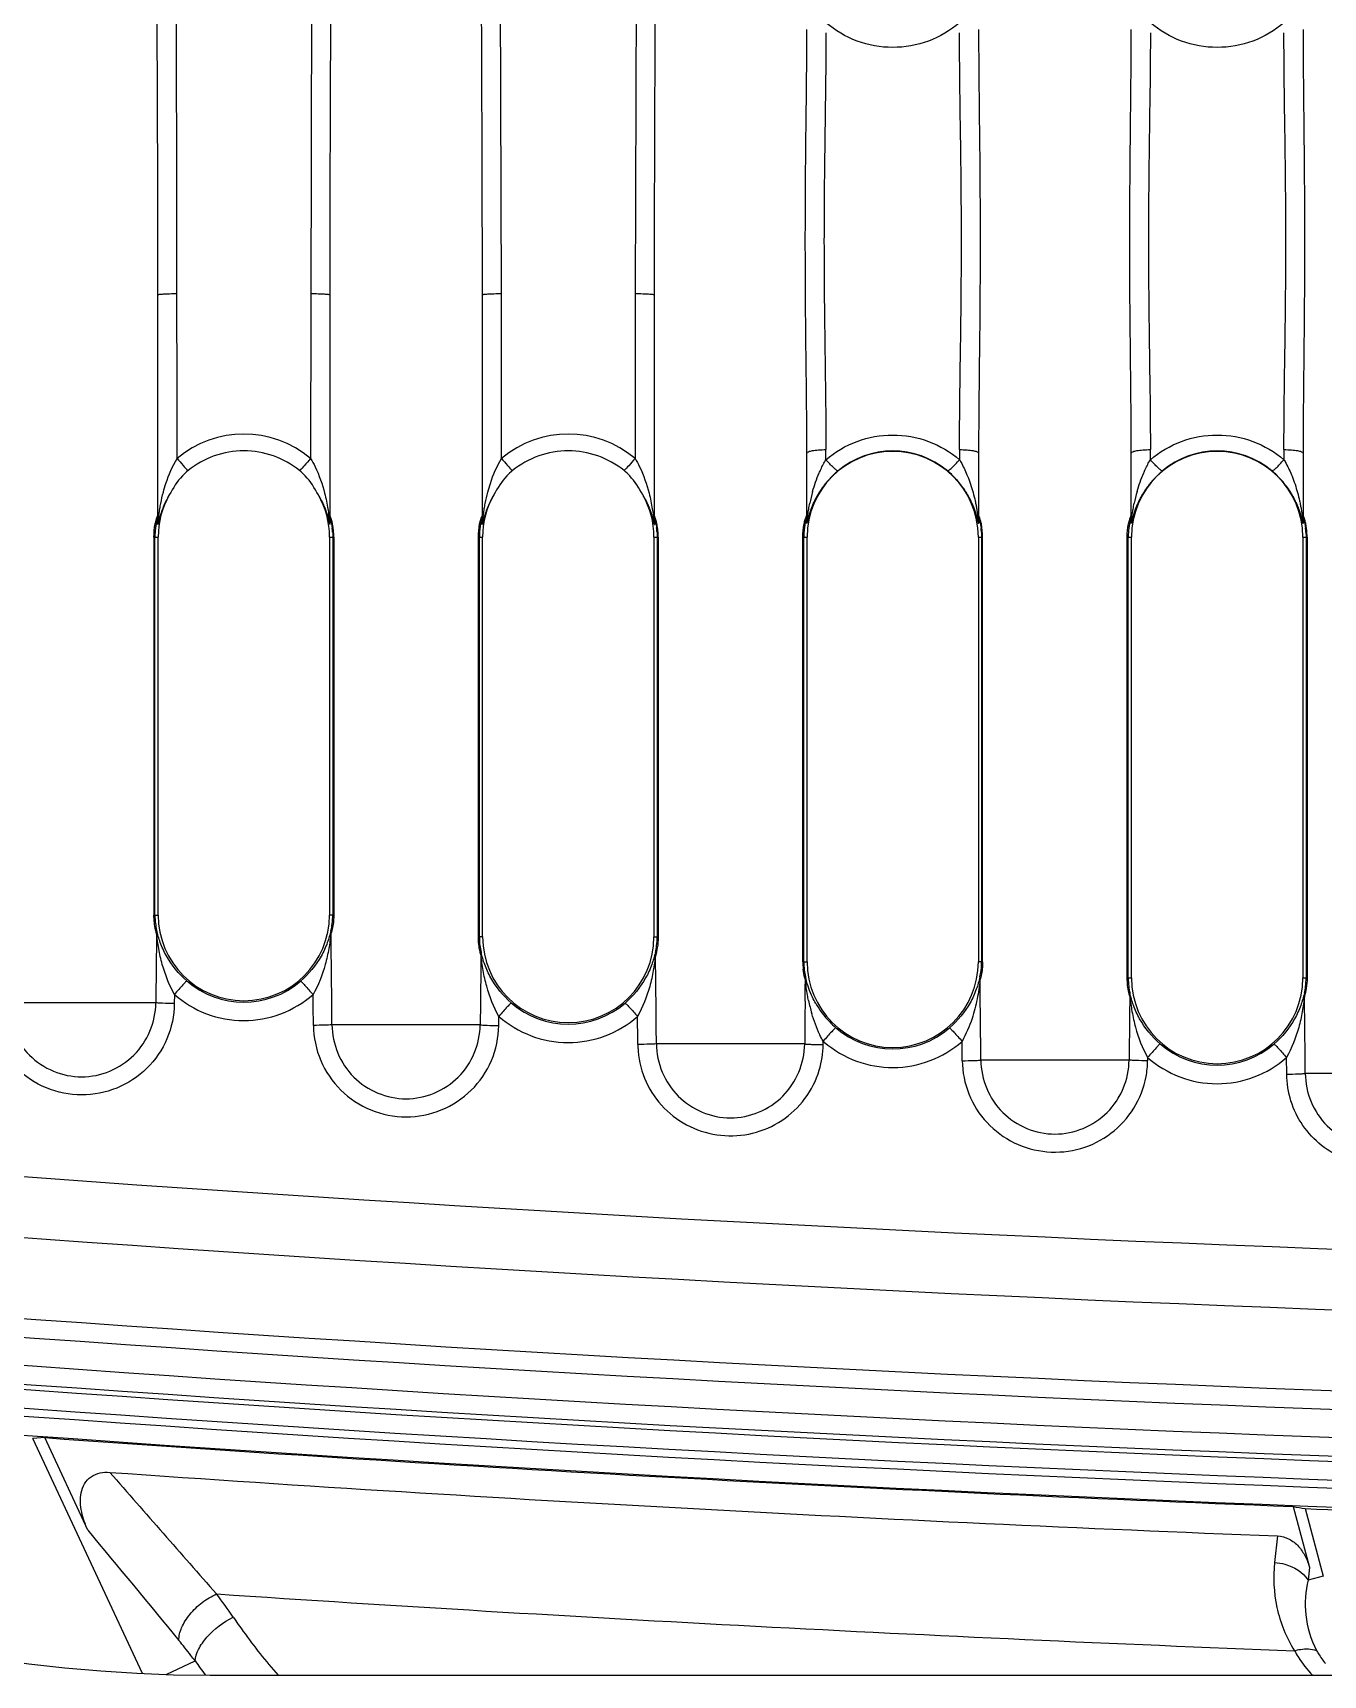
# Model space of a CAD drawing. Header units: millimetres. Extents: x 309 to 11345, y -1340 to 1318.
# Drawn here: x 10626.1 to 10694.1, y -662 to -575.5 of the extents above; entities that cross this region are included whole.
import ezdxf

# ---------------------------------------------------------------- set-up
doc = ezdxf.new("R2010")
doc.units = ezdxf.units.MM
doc.header["$LTSCALE"] = 16.335
doc.linetypes.add('HIDDEN', pattern=[0.2, 0.1, -0.1])
doc.layers.get('0').update_dxf_attribs({"linetype": 'CONTINUOUS'})
doc.layers.add('DEFAULT_2', color=8, linetype='HIDDEN')

msp = doc.modelspace()

# ---------------------------------------------------------------- linework, layer by layer
at = {"color": 7, "linetype": 'Continuous'}
for p, q in [((10633.716, -597.9), (10633.655, -558.304)), ((10640.816, -558.304), (10640.755, -597.9)), ((10650.81, -589.216), (10650.73, -568.623)), ((10657.928, -568.624), (10657.848, -589.216)), ((10632.711, -601.225), (10632.711, -589.281)), ((10641.76, -589.281), (10641.76, -601.225)), ((10649.804, -601.225), (10649.804, -589.281)), ((10650.81, -597.9), (10650.81, -589.216)), ((10657.848, -589.216), (10657.848, -597.9)), ((10658.854, -589.281), (10658.854, -601.225)), ((10666.898, -601.165), (10666.898, -597.615)), ((10667.903, -597.966), (10667.903, -597.436)), ((10674.942, -597.436), (10674.942, -597.966)), ((10675.947, -597.615), (10675.947, -601.165)), ((10683.991, -601.165), (10683.991, -597.615)), ((10684.997, -597.966), (10684.997, -597.436)), ((10692.035, -597.436), (10692.035, -597.966)), ((10693.041, -597.615), (10693.041, -601.165)), ((10632.498, -602.043), (10632.498, -621.952)), ((10632.498, -602.043), (10632.722, -602.043)), ((10632.55, -621.952), (10632.55, -602.043)), ((10632.722, -621.952), (10632.722, -602.043)), ((10641.749, -602.043), (10641.749, -621.952)), ((10641.749, -602.043), (10641.973, -602.043)), ((10641.921, -602.043), (10641.921, -621.952)), ((10641.973, -602.043), (10641.973, -621.952)), ((10649.591, -623.109), (10649.591, -602.043)), ((10649.591, -602.043), (10649.815, -602.043)), ((10649.643, -623.109), (10649.643, -602.043)), ((10649.815, -623.109), (10649.815, -602.043)), ((10658.842, -602.043), (10658.842, -623.109)), ((10658.842, -602.043), (10659.066, -602.043)), ((10659.014, -602.043), (10659.014, -623.109)), ((10659.066, -602.043), (10659.066, -623.109)), ((10666.685, -624.416), (10666.685, -602.043)), ((10666.685, -602.043), (10666.909, -602.043)), ((10666.737, -624.416), (10666.737, -602.043)), ((10666.909, -624.416), (10666.909, -602.043)), ((10675.936, -602.043), (10675.936, -624.416)), ((10675.936, -602.043), (10676.16, -602.043)), ((10676.108, -602.043), (10676.108, -624.416)), ((10676.16, -624.416), (10676.16, -602.043)), ((10683.778, -625.27), (10683.778, -602.043)), ((10683.778, -602.043), (10684.002, -602.043)), ((10683.83, -625.27), (10683.83, -602.043)), ((10684.002, -625.27), (10684.002, -602.043)), ((10693.029, -602.043), (10693.029, -625.27)), ((10693.029, -602.043), (10693.253, -602.043)), ((10693.201, -602.043), (10693.201, -625.27)), ((10693.253, -602.043), (10693.253, -625.27)), ((10632.498, -621.952), (10632.722, -621.952)), ((10641.973, -621.952), (10641.749, -621.952)), ((10649.815, -623.109), (10649.591, -623.109)), ((10658.842, -623.109), (10659.066, -623.109)), ((10666.685, -624.416), (10666.909, -624.416)), ((10676.16, -624.416), (10675.936, -624.416)), ((10683.778, -625.27), (10684.002, -625.27)), ((10693.029, -625.27), (10693.253, -625.27)), ((10633.577, -626.134), (10633.572, -626.619)), ((10632.597, -626.578), (10624.785, -626.578)), ((10649.691, -627.734), (10641.878, -627.734)), ((10650.665, -627.775), (10650.67, -627.291)), ((10666.784, -628.739), (10658.971, -628.739)), ((10667.759, -628.78), (10667.76, -628.602)), ((10683.877, -629.594), (10676.065, -629.594)), ((10684.854, -629.457), (10684.852, -629.634)), ((10692.18, -630.333), (10692.171, -629.462)), ((10700.97, -630.298), (10693.158, -630.298)), ((10626.742, -649.484), (10626.118, -649.523)), ((10631.895, -661.911), (10626.118, -649.523)), ((10629.017, -654.362), (10626.742, -649.484)), ((10692.516, -653.112), (10693.376, -656.319)), ((10693.148, -653.22), (10694.1, -656.773)), ((10691.696, -654.665), (10691.542, -656.061)), ((10693.376, -656.319), (10693.302, -656.987)), ((10694.1, -656.773), (10693.302, -656.987)), ((10633.14, -661.96), (10634.667, -661.248)), ((10635.464, -661.996), (10905.464, -661.996))]:
    msp.add_line(p, q, dxfattribs=at)
for centre, radius, start, end in [((10635.464, -586.996), 75, 180, 270), ((10637.235, -602.093), 5.474, 49.98852, 130.00955), ((10654.329, -602.093), 5.474, 49.99201, 130.00965), ((10671.422, -602.043), 4.514, 0, 180), ((10671.422, -601.992), 4.486, 50.05765, 129.94131), ((10688.516, -602.043), 4.514, 0, 180), ((10688.516, -601.992), 4.486, 50.0582, 129.94194), ((10637.235, -602.043), 4.514, 150.52452, 180), ((10637.299, -602.206), 4.65, 149.16943, 154.20224), ((10637.071, -602.258), 4.763, 27.40747, 30.77484), ((10637.235, -602.043), 4.514, 0, 29.49636), ((10654.329, -602.043), 4.514, 150.52452, 180), ((10654.392, -602.206), 4.65, 149.16943, 154.20224), ((10654.165, -602.258), 4.763, 27.40747, 30.77484), ((10654.329, -602.043), 4.514, 0, 29.49636), ((10675.724, -602.039), 8.851, 164.33915, 168.42101), ((10692.818, -602.039), 8.851, 164.33915, 168.421), ((10631.768, -600.941), 0.942, 347.95465, 355.97334), ((10606.805, -602.205), 25.907, 2.19787, 2.36149), ((10608.926, -602.122), 23.784, 1.80586, 2.19329), ((10642.702, -600.941), 0.942, 184.03262, 192.04806), ((10665.711, -602.127), 23.951, 177.63078, 177.9937), ((10648.862, -600.941), 0.942, 347.95466, 355.97335), ((10623.898, -602.205), 25.907, 2.19787, 2.36149), ((10626.019, -602.122), 23.784, 1.80586, 2.19329), ((10659.796, -600.941), 0.942, 184.03262, 192.04806), ((10682.805, -602.127), 23.951, 177.63078, 177.9937), ((10665.956, -600.941), 0.942, 347.95537, 359.98382), ((10640.277, -602.223), 26.622, 1.93806, 2.33773), ((10665.994, -601.166), 0.904, 350.04469, 0.09044), ((10676.889, -600.941), 0.942, 180.0141, 192.04563), ((10676.857, -601.164), 0.91, 180.02515, 190.0006), ((10703.755, -602.264), 27.81, 177.92693, 178.06076), ((10701.309, -602.175), 25.363, 177.65496, 177.92774), ((10683.049, -600.941), 0.942, 347.95537, 359.98382), ((10657.371, -602.223), 26.622, 1.93806, 2.33773), ((10683.087, -601.166), 0.904, 350.04469, 0.09044), ((10693.982, -600.941), 0.942, 180.0141, 192.04563), ((10693.95, -601.164), 0.91, 180.02515, 190.0006), ((10720.849, -602.264), 27.81, 177.92693, 178.06076), ((10718.403, -602.175), 25.363, 177.65496, 177.92774), ((10665.98, -602.136), 24.22, 177.99624, 178.19287), ((10637.885, -602.075), 4.037, 4.06289, 7.35038), ((10683.074, -602.136), 24.22, 177.99624, 178.19287), ((10654.978, -602.075), 4.037, 4.06289, 7.35038), ((10672.072, -602.075), 4.037, 4.06284, 7.35036), ((10689.165, -602.075), 4.037, 4.06284, 7.35036), ((10637.235, -621.952), 4.514, 180, 0), ((11325.275, -632.467), 692.702, 179.210835, 179.512865), ((9950.358, -632.824), 691.539, 0.421769, 0.818532), ((10654.329, -623.109), 4.514, 180, 0), ((11333.709, -633.48), 684.043, 179.21271, 179.51873), ((9976.669, -633.787), 682.321, 0.423877, 0.8137), ((10670.278, -624.416), 3.593, 179.99977, 186.27063), ((10671.422, -624.416), 4.514, 180, 0), ((10637.234, -621.965), 4.581, 229.02199, 310.74336), ((10029.056, -634.348), 647.026, 0.420946, 0.793403), ((10688.516, -625.27), 4.514, 180, 0), ((10253.994, -631.356), 386.923, 0.53145, 0.77198), ((11324.966, -634.805), 641.11, 179.233365, 179.534323), ((10072.601, -634.862), 620.574, 0.421395, 0.796078), ((10654.328, -623.121), 4.581, 229.0289, 310.7701), ((11234.996, -633.289), 568.231, 179.31468, 179.54121), ((10675.872, -624.611), 9.074, 191.70695, 196.19907), ((10671.636, -624.163), 4.922, 209.82455, 223.81154), ((10273.404, -632.336), 384.606, 0.53083, 0.75035), ((10671.727, -624.077), 5.047, 223.80591, 229.00107), ((10671.422, -624.426), 4.583, 229.01053, 310.8329), ((10663.377, -628.674), 5.385, 181.05432, 184.77483), ((10671.448, -624.408), 5.585, 228.6701, 229.45802), ((10299.054, -633.103), 376.049, 0.52944, 0.68505), ((10688.515, -625.281), 4.583, 229.0169, 310.85604), ((10770.464, 1358.179), 1999.166, 265.604566, 274.395434), ((10770.464, 1358.179), 2002.364, 265.604565, 274.395435), ((10770.464, 1358.179), 2006.619, 265.604565, 274.395435), ((10770.464, 1358.179), 2007.606, 265.604565, 274.395435), ((10770.464, 1358.179), 2009.082, 265.604565, 274.395435), ((10770.464, 1358.179), 2010.339, 265.604565, 274.395435), ((10770.464, 1358.179), 2010.069, 265.604565, 274.395435), ((10770.464, 1358.179), 2011.743, 265.604565, 274.395435), ((10770.464, 1358.179), 2011.326, 265.604565, 274.395435), ((10770.464, 1358.179), 2012.747, 265.604565, 274.395435), ((10770.464, 1358.179), 2012.801, 265.90538, 267.780609), ((10770.464, 1358.179), 2014.385, 266.006306, 267.759001), ((10770.464, 1358.179), 2012.885, 267.798702, 268.070413), ((10608.771, -678.02), 33.805, 34.36086, 36.90626), ((10770.464, 1358.179), 2020.391, 266.178328, 267.791007), ((10608.354, -681.168), 33.002, 37.76586, 39.52688), ((10606.2, -682.855), 35.739, 37.19853, 37.78772), ((10662.892, -640.946), 34.768, 215.72622, 217.25918)]:
    msp.add_arc(centre, radius, start, end, dxfattribs=at)
msp.add_ellipse((11068.523, 1438.043), major_axis=(2070.006, 554.656), ratio=0.989579, start_param=-2.006481, end_param=-2.006181, dxfattribs=at)
for points, knots in [([(10632.711, -589.281), (10632.711, -584.12), (10632.66, -573.795), (10632.616, -558.304), (10632.66, -542.814), (10632.711, -532.488), (10632.711, -527.327)], [0, 0, 0, 0, 0.249913, 0.5, 0.750087, 1, 1, 1, 1]), ([(10641.76, -527.327), (10641.76, -532.488), (10641.81, -542.814), (10641.855, -558.304), (10641.81, -573.795), (10641.76, -584.12), (10641.76, -589.281)], [0, 0, 0, 0, 0.249913, 0.499999, 0.750086, 1, 1, 1, 1]), ([(10649.804, -589.281), (10649.804, -587.285), (10649.788, -579.294), (10649.744, -571.303), (10649.731, -565.309)], [0, 0, 0, 0, 0.249867, 1, 1, 1, 1]), ([(10658.927, -565.309), (10658.922, -567.308), (10658.897, -575.299), (10658.854, -583.289), (10658.854, -589.281)], [0, 0, 0, 0, 0.250107, 1, 1, 1, 1]), ([(10666.898, -597.615), (10666.898, -595.761), (10666.847, -592.042), (10666.803, -586.458), (10666.847, -580.874), (10666.898, -577.156), (10666.898, -575.301)], [0, 0, 0, 0, 0.249311, 0.500002, 0.750674, 1, 1, 1, 1]), ([(10674.942, -574.95), (10674.458, -575.361), (10673.337, -576.02), (10671.422, -576.362), (10669.507, -576.02), (10668.386, -575.361), (10667.903, -574.95)], [0, 0, 0, 0, 0.249579, 0.500007, 0.750427, 1, 1, 1, 1]), ([(10675.947, -575.301), (10675.947, -577.155), (10675.998, -580.874), (10676.042, -586.458), (10675.998, -592.042), (10675.947, -595.761), (10675.947, -597.615)], [0, 0, 0, 0, 0.249325, 0.5, 0.750675, 1, 1, 1, 1]), ([(10683.991, -597.615), (10683.991, -595.761), (10683.94, -592.042), (10683.897, -586.458), (10683.941, -580.874), (10683.991, -577.156), (10683.991, -575.301)], [0, 0, 0, 0, 0.249311, 0.500002, 0.750674, 1, 1, 1, 1]), ([(10692.035, -574.95), (10691.552, -575.361), (10690.431, -576.02), (10688.516, -576.362), (10686.601, -576.02), (10685.48, -575.361), (10684.997, -574.95)], [0, 0, 0, 0, 0.24958, 0.500005, 0.750428, 1, 1, 1, 1]), ([(10693.041, -575.301), (10693.041, -577.155), (10693.091, -580.874), (10693.135, -586.458), (10693.091, -592.042), (10693.041, -595.761), (10693.041, -597.615)], [0, 0, 0, 0, 0.249324, 0.499998, 0.750687, 1, 1, 1, 1]), ([(10667.903, -575.481), (10667.903, -577.304), (10667.84, -580.963), (10667.782, -586.458), (10667.84, -591.954), (10667.903, -595.612), (10667.903, -597.436)], [0, 0, 0, 0, 0.249108, 0.5, 0.750892, 1, 1, 1, 1]), ([(10674.942, -597.436), (10674.941, -595.612), (10675.005, -591.954), (10675.062, -586.458), (10675.005, -580.963), (10674.942, -577.304), (10674.942, -575.481)], [0, 0, 0, 0, 0.249107, 0.499999, 0.750892, 1, 1, 1, 1]), ([(10684.997, -575.481), (10684.997, -577.304), (10684.933, -580.963), (10684.876, -586.458), (10684.933, -591.954), (10684.997, -595.612), (10684.997, -597.436)], [0, 0, 0, 0, 0.249108, 0.5, 0.750892, 1, 1, 1, 1]), ([(10692.035, -597.436), (10692.035, -595.612), (10692.098, -591.954), (10692.156, -586.458), (10692.098, -580.963), (10692.035, -577.304), (10692.035, -575.481)], [0, 0, 0, 0, 0.249107, 0.499999, 0.750892, 1, 1, 1, 1]), ([(10632.711, -589.281), (10632.711, -589.273), (10632.75, -589.264), (10632.8, -589.253), (10632.896, -589.243), (10633.012, -589.234), (10633.157, -589.227), (10633.393, -589.219), (10633.583, -589.216), (10633.716, -589.216)], [0, 0, 0, 0, 0.02568, 0.086859, 0.178734, 0.29696, 0.438498, 0.604665, 1, 1, 1, 1]), ([(10640.755, -589.216), (10640.888, -589.216), (10641.077, -589.219), (10641.314, -589.227), (10641.458, -589.234), (10641.575, -589.243), (10641.67, -589.253), (10641.721, -589.264), (10641.76, -589.273), (10641.76, -589.281)], [0, 0, 0, 0, 0.395335, 0.561502, 0.70304, 0.821266, 0.913141, 0.97432, 1, 1, 1, 1]), ([(10649.804, -589.281), (10649.804, -589.273), (10649.844, -589.264), (10649.894, -589.253), (10649.99, -589.243), (10650.106, -589.234), (10650.249, -589.227), (10650.486, -589.219), (10650.676, -589.216), (10650.81, -589.216)], [0, 0, 0, 0, 0.025145, 0.087056, 0.180852, 0.297035, 0.436393, 0.604588, 1, 1, 1, 1]), ([(10657.848, -589.216), (10657.981, -589.216), (10658.172, -589.219), (10658.408, -589.227), (10658.552, -589.234), (10658.667, -589.243), (10658.763, -589.253), (10658.814, -589.264), (10658.854, -589.273), (10658.854, -589.281)], [0, 0, 0, 0, 0.395412, 0.563607, 0.702965, 0.819148, 0.912944, 0.974855, 1, 1, 1, 1]), ([(10667.903, -597.966), (10668.386, -597.555), (10669.507, -596.896), (10671.422, -596.555), (10673.337, -596.896), (10674.458, -597.556), (10674.942, -597.966)], [0, 0, 0, 0, 0.249585, 0.500007, 0.750432, 1, 1, 1, 1]), ([(10684.997, -597.966), (10685.48, -597.556), (10686.601, -596.896), (10688.516, -596.555), (10690.431, -596.896), (10691.552, -597.556), (10692.035, -597.966)], [0, 0, 0, 0, 0.24958, 0.500005, 0.750428, 1, 1, 1, 1]), ([(10640.175, -598.541), (10639.764, -598.211), (10638.824, -597.685), (10637.235, -597.411), (10635.647, -597.685), (10634.707, -598.211), (10634.295, -598.541)], [0, 0, 0, 0, 0.25003, 0.5, 0.749975, 1, 1, 1, 1]), ([(10657.269, -598.541), (10656.857, -598.211), (10655.917, -597.685), (10654.329, -597.411), (10652.741, -597.685), (10651.8, -598.211), (10651.389, -598.541)], [0, 0, 0, 0, 0.250025, 0.5, 0.74997, 1, 1, 1, 1]), ([(10666.898, -597.615), (10666.898, -597.579), (10667.028, -597.52), (10667.215, -597.481), (10667.535, -597.443), (10667.77, -597.436), (10667.903, -597.436)], [0, 0, 0, 0, 0.105188, 0.315079, 0.615704, 1, 1, 1, 1]), ([(10674.942, -597.436), (10675.075, -597.436), (10675.31, -597.443), (10675.629, -597.481), (10675.817, -597.52), (10675.947, -597.579), (10675.947, -597.615)], [0, 0, 0, 0, 0.384296, 0.684921, 0.894812, 1, 1, 1, 1]), ([(10683.991, -597.615), (10683.991, -597.579), (10684.121, -597.52), (10684.309, -597.481), (10684.628, -597.443), (10684.863, -597.436), (10684.997, -597.436)], [0, 0, 0, 0, 0.105188, 0.315079, 0.615704, 1, 1, 1, 1]), ([(10692.035, -597.436), (10692.169, -597.436), (10692.403, -597.443), (10692.723, -597.481), (10692.911, -597.52), (10693.04, -597.579), (10693.041, -597.615)], [0, 0, 0, 0, 0.384296, 0.684921, 0.894812, 1, 1, 1, 1]), ([(10632.996, -599.671), (10633.037, -599.518), (10633.216, -598.905), (10633.473, -598.314), (10633.716, -597.9)], [0, 0, 0, 0, 0.248534, 1, 1, 1, 1]), ([(10634.295, -598.541), (10634.189, -598.625), (10633.793, -598.999), (10633.506, -599.469), (10633.306, -599.822)], [0, 0, 0, 0, 0.250414, 1, 1, 1, 1]), ([(10633.716, -597.9), (10633.82, -598.024), (10634.009, -598.24), (10634.203, -598.455), (10634.295, -598.541)], [0, 0, 0, 0, 0.561316, 1, 1, 1, 1]), ([(10640.754, -597.9), (10640.645, -598.029), (10640.456, -598.246), (10640.262, -598.46), (10640.175, -598.541)], [0, 0, 0, 0, 0.587439, 1, 1, 1, 1]), ([(10641.164, -599.821), (10640.964, -599.468), (10640.677, -598.999), (10640.281, -598.625), (10640.175, -598.541)], [0, 0, 0, 0, 0.7496, 1, 1, 1, 1]), ([(10640.755, -597.9), (10640.84, -598.043), (10641.151, -598.626), (10641.369, -599.257), (10641.491, -599.736)], [0, 0, 0, 0, 0.251672, 1, 1, 1, 1]), ([(10650.089, -599.671), (10650.13, -599.518), (10650.309, -598.905), (10650.567, -598.314), (10650.81, -597.9)], [0, 0, 0, 0, 0.248534, 1, 1, 1, 1]), ([(10651.389, -598.541), (10651.283, -598.625), (10650.886, -598.999), (10650.599, -599.469), (10650.399, -599.822)], [0, 0, 0, 0, 0.250413, 1, 1, 1, 1]), ([(10650.81, -597.9), (10650.914, -598.024), (10651.103, -598.24), (10651.296, -598.455), (10651.389, -598.541)], [0, 0, 0, 0, 0.561316, 1, 1, 1, 1]), ([(10657.848, -597.9), (10657.739, -598.029), (10657.55, -598.246), (10657.356, -598.46), (10657.269, -598.541)], [0, 0, 0, 0, 0.587434, 1, 1, 1, 1]), ([(10658.257, -599.821), (10658.058, -599.468), (10657.771, -598.998), (10657.375, -598.625), (10657.269, -598.541)], [0, 0, 0, 0, 0.7496, 1, 1, 1, 1]), ([(10657.848, -597.9), (10657.933, -598.043), (10658.245, -598.626), (10658.462, -599.257), (10658.585, -599.736)], [0, 0, 0, 0, 0.251672, 1, 1, 1, 1]), ([(10667.55, -598.662), (10667.577, -598.602), (10667.684, -598.364), (10667.805, -598.133), (10667.903, -597.966)], [0, 0, 0, 0, 0.255328, 1, 1, 1, 1]), ([(10668.542, -598.552), (10668.531, -598.555), (10668.497, -598.541), (10668.446, -598.509), (10668.374, -598.453), (10668.255, -598.346), (10668.095, -598.182), (10667.967, -598.04), (10667.903, -597.966)], [0, 0, 0, 0, 0.039768, 0.112527, 0.216204, 0.346578, 0.663689, 1, 1, 1, 1]), ([(10674.303, -598.552), (10674.312, -598.555), (10674.342, -598.544), (10674.419, -598.498), (10674.553, -598.381), (10674.738, -598.195), (10674.872, -598.046), (10674.942, -597.966)], [0, 0, 0, 0, 0.034739, 0.098255, 0.31502, 0.636272, 1, 1, 1, 1]), ([(10674.942, -597.966), (10674.982, -598.034), (10675.14, -598.317), (10675.277, -598.613), (10675.369, -598.841)], [0, 0, 0, 0, 0.243206, 1, 1, 1, 1]), ([(10684.644, -598.662), (10684.67, -598.602), (10684.777, -598.364), (10684.898, -598.133), (10684.997, -597.966)], [0, 0, 0, 0, 0.255328, 1, 1, 1, 1]), ([(10685.636, -598.552), (10685.624, -598.555), (10685.591, -598.541), (10685.539, -598.509), (10685.468, -598.453), (10685.348, -598.346), (10685.188, -598.182), (10685.061, -598.04), (10684.997, -597.966)], [0, 0, 0, 0, 0.039768, 0.112527, 0.216204, 0.346578, 0.663689, 1, 1, 1, 1]), ([(10691.396, -598.552), (10691.406, -598.555), (10691.435, -598.544), (10691.512, -598.498), (10691.647, -598.381), (10691.831, -598.195), (10691.966, -598.046), (10692.035, -597.966)], [0, 0, 0, 0, 0.034738, 0.098254, 0.315018, 0.636269, 1, 1, 1, 1]), ([(10692.035, -597.966), (10692.075, -598.034), (10692.234, -598.317), (10692.371, -598.613), (10692.462, -598.841)], [0, 0, 0, 0, 0.243206, 1, 1, 1, 1]), ([(10632.711, -601.225), (10632.711, -601.274), (10632.754, -600.957), (10632.765, -600.841), (10632.81, -600.537), (10632.841, -600.366), (10632.859, -600.276)], [0, 0, 0, 0, 0.153609, 0.431391, 0.714863, 1, 1, 1, 1]), ([(10641.491, -599.736), (10641.526, -599.872), (10641.588, -600.132), (10641.669, -600.596), (10641.703, -600.787), (10641.76, -601.313), (10641.76, -601.225)], [0, 0, 0, 0, 0.277862, 0.553854, 0.825928, 1, 1, 1, 1]), ([(10649.804, -601.225), (10649.804, -601.274), (10649.847, -600.957), (10649.858, -600.841), (10649.903, -600.537), (10649.935, -600.366), (10649.952, -600.276)], [0, 0, 0, 0, 0.153609, 0.431391, 0.714863, 1, 1, 1, 1]), ([(10658.585, -599.736), (10658.62, -599.872), (10658.681, -600.132), (10658.762, -600.596), (10658.796, -600.787), (10658.854, -601.313), (10658.854, -601.225)], [0, 0, 0, 0, 0.277862, 0.553854, 0.825928, 1, 1, 1, 1]), ([(10666.898, -601.165), (10666.898, -601.269), (10666.958, -600.771), (10666.992, -600.587), (10667.033, -600.363), (10667.053, -600.262)], [0, 0, 0, 0, 0.341325, 0.665219, 1, 1, 1, 1]), ([(10675.656, -599.695), (10675.696, -599.842), (10675.751, -600.063), (10675.812, -600.36), (10675.852, -600.579), (10675.887, -600.796), (10675.909, -600.966), (10675.928, -601.1), (10675.932, -601.148), (10675.947, -601.211), (10675.947, -601.175), (10675.947, -601.165)], [0, 0, 0, 0, 0.292745, 0.438531, 0.582185, 0.722214, 0.857924, 0.920652, 0.965542, 0.980281, 1, 1, 1, 1]), ([(10683.991, -601.165), (10683.991, -601.269), (10684.052, -600.771), (10684.086, -600.587), (10684.126, -600.363), (10684.147, -600.262)], [0, 0, 0, 0, 0.341325, 0.665219, 1, 1, 1, 1]), ([(10692.749, -599.695), (10692.789, -599.842), (10692.844, -600.063), (10692.905, -600.36), (10692.945, -600.579), (10692.98, -600.796), (10693.003, -600.966), (10693.022, -601.1), (10693.025, -601.148), (10693.04, -601.211), (10693.041, -601.175), (10693.041, -601.165)], [0, 0, 0, 0, 0.292745, 0.438531, 0.582185, 0.722214, 0.857924, 0.920652, 0.965542, 0.980281, 1, 1, 1, 1]), ([(10632.498, -602.043), (10632.498, -601.811), (10632.528, -601.489), (10632.618, -601.129), (10632.661, -600.996), (10632.684, -600.949)], [0, 0, 0, 0, 0.626411, 0.859852, 1, 1, 1, 1]), ([(10632.69, -601.137), (10632.69, -601.132), (10632.687, -601.114), (10632.661, -601.152), (10632.652, -601.202), (10632.62, -601.312), (10632.597, -601.453), (10632.581, -601.561), (10632.575, -601.619)], [0, 0, 0, 0, 0.031586, 0.058655, 0.179649, 0.387453, 0.666809, 1, 1, 1, 1]), ([(10632.684, -600.949), (10632.689, -600.938), (10632.703, -600.903), (10632.711, -600.934), (10632.711, -600.941)], [0, 0, 0, 0, 0.613171, 1, 1, 1, 1]), ([(10641.973, -602.043), (10641.973, -601.962), (10641.967, -601.802), (10641.946, -601.578), (10641.905, -601.353), (10641.879, -601.204), (10641.76, -600.855), (10641.76, -600.941)], [0, 0, 0, 0, 0.214987, 0.421209, 0.609636, 0.771139, 1, 1, 1, 1]), ([(10641.781, -601.137), (10641.781, -601.132), (10641.782, -601.115), (10641.808, -601.144), (10641.814, -601.191), (10641.845, -601.285), (10641.867, -601.41), (10641.882, -601.506), (10641.889, -601.558)], [0, 0, 0, 0, 0.034843, 0.059757, 0.176761, 0.382075, 0.661722, 1, 1, 1, 1]), ([(10649.591, -602.043), (10649.591, -601.812), (10649.621, -601.491), (10649.71, -601.131), (10649.754, -600.998), (10649.776, -600.951)], [0, 0, 0, 0, 0.624992, 0.858526, 1, 1, 1, 1]), ([(10649.783, -601.137), (10649.783, -601.132), (10649.781, -601.114), (10649.755, -601.152), (10649.746, -601.202), (10649.714, -601.312), (10649.69, -601.453), (10649.675, -601.561), (10649.668, -601.619)], [0, 0, 0, 0, 0.031586, 0.058655, 0.179649, 0.387453, 0.666809, 1, 1, 1, 1]), ([(10649.776, -600.951), (10649.782, -600.94), (10649.796, -600.903), (10649.804, -600.934), (10649.804, -600.941)], [0, 0, 0, 0, 0.626437, 1, 1, 1, 1]), ([(10659.066, -602.043), (10659.066, -601.962), (10659.06, -601.802), (10659.039, -601.578), (10658.998, -601.353), (10658.972, -601.204), (10658.854, -600.855), (10658.854, -600.941)], [0, 0, 0, 0, 0.214987, 0.421209, 0.609636, 0.771139, 1, 1, 1, 1]), ([(10658.874, -601.137), (10658.875, -601.132), (10658.876, -601.115), (10658.901, -601.144), (10658.908, -601.191), (10658.938, -601.285), (10658.96, -601.41), (10658.975, -601.506), (10658.982, -601.558)], [0, 0, 0, 0, 0.034843, 0.059757, 0.176761, 0.382075, 0.661722, 1, 1, 1, 1]), ([(10666.685, -602.043), (10666.685, -601.812), (10666.715, -601.491), (10666.804, -601.131), (10666.847, -600.998), (10666.87, -600.951)], [0, 0, 0, 0, 0.624992, 0.858526, 1, 1, 1, 1]), ([(10666.877, -601.137), (10666.877, -601.132), (10666.874, -601.114), (10666.848, -601.152), (10666.839, -601.202), (10666.807, -601.312), (10666.784, -601.453), (10666.768, -601.561), (10666.762, -601.619)], [0, 0, 0, 0, 0.031586, 0.058655, 0.179649, 0.387453, 0.666809, 1, 1, 1, 1]), ([(10666.87, -600.951), (10666.875, -600.94), (10666.889, -600.903), (10666.898, -600.934), (10666.898, -600.941)], [0, 0, 0, 0, 0.626438, 1, 1, 1, 1]), ([(10675.975, -600.951), (10675.97, -600.94), (10675.956, -600.903), (10675.947, -600.934), (10675.947, -600.941)], [0, 0, 0, 0, 0.628048, 1, 1, 1, 1]), ([(10675.968, -601.137), (10675.968, -601.132), (10675.969, -601.115), (10675.995, -601.144), (10676.001, -601.191), (10676.032, -601.285), (10676.054, -601.41), (10676.069, -601.506), (10676.076, -601.558)], [0, 0, 0, 0, 0.034845, 0.059758, 0.176762, 0.382078, 0.661724, 1, 1, 1, 1]), ([(10676.16, -602.043), (10676.16, -601.812), (10676.13, -601.492), (10676.041, -601.132), (10675.998, -600.999), (10675.975, -600.951)], [0, 0, 0, 0, 0.624591, 0.858263, 1, 1, 1, 1]), ([(10683.778, -602.043), (10683.778, -601.812), (10683.808, -601.491), (10683.897, -601.131), (10683.941, -600.998), (10683.963, -600.951)], [0, 0, 0, 0, 0.624992, 0.858526, 1, 1, 1, 1]), ([(10683.97, -601.137), (10683.97, -601.132), (10683.968, -601.114), (10683.942, -601.152), (10683.933, -601.202), (10683.901, -601.312), (10683.877, -601.453), (10683.862, -601.561), (10683.855, -601.619)], [0, 0, 0, 0, 0.031586, 0.058655, 0.179649, 0.387453, 0.666809, 1, 1, 1, 1]), ([(10683.963, -600.951), (10683.969, -600.94), (10683.983, -600.903), (10683.991, -600.934), (10683.991, -600.941)], [0, 0, 0, 0, 0.626438, 1, 1, 1, 1]), ([(10693.253, -602.043), (10693.253, -601.962), (10693.247, -601.802), (10693.226, -601.578), (10693.185, -601.353), (10693.159, -601.204), (10693.041, -600.855), (10693.041, -600.941)], [0, 0, 0, 0, 0.214987, 0.421209, 0.609636, 0.771139, 1, 1, 1, 1]), ([(10693.061, -601.137), (10693.062, -601.132), (10693.063, -601.115), (10693.088, -601.144), (10693.095, -601.191), (10693.125, -601.285), (10693.147, -601.41), (10693.162, -601.506), (10693.169, -601.558)], [0, 0, 0, 0, 0.034845, 0.059758, 0.176762, 0.382078, 0.661724, 1, 1, 1, 1]), ([(10632.575, -601.619), (10632.571, -601.653), (10632.557, -601.794), (10632.55, -601.936), (10632.55, -602.043)], [0, 0, 0, 0, 0.240867, 1, 1, 1, 1]), ([(10649.668, -601.619), (10649.664, -601.653), (10649.65, -601.794), (10649.643, -601.936), (10649.643, -602.043)], [0, 0, 0, 0, 0.240867, 1, 1, 1, 1]), ([(10666.762, -601.619), (10666.758, -601.653), (10666.744, -601.794), (10666.737, -601.936), (10666.737, -602.043)], [0, 0, 0, 0, 0.240867, 1, 1, 1, 1]), ([(10683.855, -601.619), (10683.851, -601.653), (10683.837, -601.794), (10683.83, -601.936), (10683.83, -602.043)], [0, 0, 0, 0, 0.240867, 1, 1, 1, 1]), ([(10632.638, -622.926), (10632.619, -622.867), (10632.533, -622.55), (10632.498, -622.219), (10632.498, -621.952)], [0, 0, 0, 0, 0.189441, 1, 1, 1, 1]), ([(10632.55, -621.952), (10632.55, -622.104), (10632.569, -622.373), (10632.611, -622.64), (10632.64, -622.754)], [0, 0, 0, 0, 0.562181, 1, 1, 1, 1]), ([(10641.973, -621.952), (10641.973, -622.052), (10641.958, -622.387), (10641.901, -622.722), (10641.826, -622.945)], [0, 0, 0, 0, 0.297009, 1, 1, 1, 1]), ([(10641.827, -622.769), (10641.857, -622.655), (10641.901, -622.383), (10641.921, -622.108), (10641.921, -621.952)], [0, 0, 0, 0, 0.432549, 1, 1, 1, 1]), ([(10634.231, -625.423), (10633.802, -625.05), (10633.266, -624.394), (10632.825, -623.436), (10632.695, -622.971), (10632.64, -622.754)], [0, 0, 0, 0, 0.540618, 0.78694, 1, 1, 1, 1]), ([(10641.827, -622.769), (10641.772, -622.984), (10641.638, -623.448), (10641.196, -624.405), (10640.657, -625.064), (10640.224, -625.435)], [0, 0, 0, 0, 0.211025, 0.457677, 1, 1, 1, 1]), ([(10633.577, -626.134), (10633.296, -625.64), (10632.988, -624.829), (10632.742, -623.736), (10632.67, -623.189), (10632.638, -622.926)], [0, 0, 0, 0, 0.507455, 0.76382, 1, 1, 1, 1]), ([(10641.826, -622.945), (10641.793, -623.205), (10641.721, -623.75), (10641.473, -624.84), (10641.163, -625.65), (10640.881, -626.143)], [0, 0, 0, 0, 0.234363, 0.491336, 1, 1, 1, 1]), ([(10649.731, -624.081), (10649.712, -624.021), (10649.627, -623.704), (10649.591, -623.374), (10649.591, -623.109)], [0, 0, 0, 0, 0.190119, 1, 1, 1, 1]), ([(10649.643, -623.109), (10649.643, -623.26), (10649.662, -623.528), (10649.704, -623.794), (10649.733, -623.908)], [0, 0, 0, 0, 0.561668, 1, 1, 1, 1]), ([(10658.921, -623.922), (10658.951, -623.808), (10658.994, -623.537), (10659.014, -623.263), (10659.014, -623.109)], [0, 0, 0, 0, 0.433818, 1, 1, 1, 1]), ([(10659.066, -623.109), (10659.062, -623.3), (10659.044, -623.636), (10658.962, -623.961), (10658.921, -624.097)], [0, 0, 0, 0, 0.574361, 1, 1, 1, 1]), ([(10650.67, -627.292), (10650.389, -626.797), (10650.081, -625.986), (10649.835, -624.892), (10649.762, -624.344), (10649.731, -624.081)], [0, 0, 0, 0, 0.507304, 0.763614, 1, 1, 1, 1]), ([(10651.324, -626.58), (10650.896, -626.207), (10650.359, -625.55), (10649.919, -624.592), (10649.788, -624.126), (10649.733, -623.908)], [0, 0, 0, 0, 0.540457, 0.786724, 1, 1, 1, 1]), ([(10658.921, -623.922), (10658.867, -624.138), (10658.733, -624.602), (10658.291, -625.56), (10657.752, -626.219), (10657.32, -626.59)], [0, 0, 0, 0, 0.211538, 0.45807, 1, 1, 1, 1]), ([(10658.921, -624.097), (10658.889, -624.358), (10658.816, -624.904), (10658.569, -625.995), (10658.259, -626.805), (10657.977, -627.299)], [0, 0, 0, 0, 0.234815, 0.491651, 1, 1, 1, 1]), ([(10666.737, -624.416), (10666.737, -624.564), (10666.755, -624.828), (10666.796, -625.091), (10666.824, -625.204)], [0, 0, 0, 0, 0.558357, 1, 1, 1, 1]), ([(10676.018, -625.216), (10676.047, -625.102), (10676.089, -624.835), (10676.108, -624.567), (10676.108, -624.416)], [0, 0, 0, 0, 0.438236, 1, 1, 1, 1]), ([(10676.16, -624.416), (10676.16, -624.512), (10676.146, -624.84), (10676.092, -625.168), (10676.02, -625.388)], [0, 0, 0, 0, 0.293221, 1, 1, 1, 1]), ([(10634.231, -625.423), (10634.222, -625.426), (10634.202, -625.448), (10634.159, -625.487), (10634.097, -625.554), (10633.976, -625.683), (10633.801, -625.879), (10633.653, -626.046), (10633.577, -626.134)], [0, 0, 0, 0, 0.027339, 0.088818, 0.183207, 0.309135, 0.637491, 1, 1, 1, 1]), ([(10640.224, -625.435), (10640.234, -625.437), (10640.257, -625.463), (10640.305, -625.504), (10640.373, -625.576), (10640.496, -625.706), (10640.668, -625.898), (10640.809, -626.06), (10640.881, -626.143)], [0, 0, 0, 0, 0.031192, 0.099825, 0.201889, 0.333118, 0.657914, 1, 1, 1, 1]), ([(10666.82, -625.374), (10666.809, -625.337), (10666.757, -625.152), (10666.723, -624.961), (10666.706, -624.808)], [0, 0, 0, 0, 0.199512, 1, 1, 1, 1]), ([(10666.987, -626.452), (10666.967, -626.359), (10666.898, -626.001), (10666.851, -625.64), (10666.82, -625.374)], [0, 0, 0, 0, 0.262684, 1, 1, 1, 1]), ([(10666.855, -625.33), (10666.847, -625.298), (10666.836, -625.256), (10666.826, -625.214), (10666.824, -625.204)], [0, 0, 0, 0, 0.769091, 1, 1, 1, 1]), ([(10667.366, -626.611), (10667.305, -626.504), (10667.091, -626.096), (10666.938, -625.657), (10666.855, -625.33)], [0, 0, 0, 0, 0.266432, 1, 1, 1, 1]), ([(10676.018, -625.216), (10675.963, -625.434), (10675.832, -625.902), (10675.389, -626.863), (10674.849, -627.521), (10674.418, -627.894)], [0, 0, 0, 0, 0.213218, 0.459492, 1, 1, 1, 1]), ([(10676.02, -625.388), (10675.981, -625.717), (10675.886, -626.398), (10675.713, -627.065), (10675.602, -627.402)], [0, 0, 0, 0, 0.4823, 1, 1, 1, 1]), ([(10683.913, -626.227), (10683.894, -626.167), (10683.812, -625.855), (10683.778, -625.53), (10683.778, -625.27)], [0, 0, 0, 0, 0.193668, 1, 1, 1, 1]), ([(10683.83, -625.27), (10683.83, -625.418), (10683.848, -625.682), (10683.889, -625.944), (10683.917, -626.057)], [0, 0, 0, 0, 0.557807, 1, 1, 1, 1]), ([(10693.112, -626.067), (10693.141, -625.953), (10693.183, -625.688), (10693.201, -625.42), (10693.201, -625.27)], [0, 0, 0, 0, 0.439317, 1, 1, 1, 1]), ([(10693.253, -625.27), (10693.25, -625.456), (10693.232, -625.785), (10693.154, -626.104), (10693.115, -626.24)], [0, 0, 0, 0, 0.568343, 1, 1, 1, 1]), ([(10633.577, -626.134), (10634.073, -626.57), (10635.233, -627.271), (10637.225, -627.636), (10639.219, -627.276), (10640.383, -626.578), (10640.881, -626.143)], [0, 0, 0, 0, 0.249754, 0.499673, 0.749735, 1, 1, 1, 1]), ([(10683.913, -626.227), (10683.944, -626.499), (10684.018, -627.05), (10684.264, -628.151), (10684.572, -628.96), (10684.854, -629.458)], [0, 0, 0, 0, 0.242827, 0.492866, 1, 1, 1, 1]), ([(10685.509, -628.741), (10685.079, -628.369), (10684.543, -627.709), (10684.103, -626.747), (10683.969, -626.278), (10683.917, -626.057)], [0, 0, 0, 0, 0.539309, 0.784961, 1, 1, 1, 1]), ([(10693.112, -626.067), (10693.057, -626.286), (10692.926, -626.754), (10692.484, -627.716), (10691.944, -628.375), (10691.514, -628.747)], [0, 0, 0, 0, 0.213669, 0.459842, 1, 1, 1, 1]), ([(10693.115, -626.24), (10693.083, -626.505), (10693.01, -627.055), (10692.763, -628.153), (10692.453, -628.966), (10692.171, -629.462)], [0, 0, 0, 0, 0.236921, 0.493137, 1, 1, 1, 1]), ([(10633.572, -626.619), (10633.566, -627.249), (10633.3, -628.519), (10632.209, -630.117), (10630.589, -631.182), (10628.688, -631.553), (10626.786, -631.178), (10625.169, -630.111), (10624.077, -628.512), (10623.812, -627.241), (10623.806, -626.611)], [0, 0, 0, 0, 0.124918, 0.249882, 0.374876, 0.499908, 0.624943, 0.74997, 0.874977, 1, 1, 1, 1]), ([(10624.785, -626.578), (10624.789, -627.086), (10625.004, -628.107), (10625.863, -629.409), (10627.164, -630.265), (10628.689, -630.582), (10630.214, -630.264), (10631.515, -629.406), (10632.375, -628.106), (10632.592, -627.085), (10632.597, -626.578)], [0, 0, 0, 0, 0.12536, 0.250374, 0.375256, 0.499986, 0.62475, 0.749712, 0.87478, 1, 1, 1, 1]), ([(10633.572, -626.619), (10633.365, -626.617), (10633.083, -626.612), (10632.758, -626.594), (10632.64, -626.585), (10632.597, -626.578)], [0, 0, 0, 0, 0.635652, 0.868, 1, 1, 1, 1]), ([(10651.324, -626.579), (10651.316, -626.582), (10651.296, -626.605), (10651.253, -626.644), (10651.19, -626.711), (10651.07, -626.84), (10650.894, -627.036), (10650.747, -627.203), (10650.67, -627.291)], [0, 0, 0, 0, 0.027335, 0.088817, 0.183215, 0.309154, 0.637533, 1, 1, 1, 1]), ([(10657.32, -626.59), (10657.329, -626.592), (10657.353, -626.618), (10657.4, -626.66), (10657.468, -626.731), (10657.591, -626.862), (10657.763, -627.054), (10657.905, -627.216), (10657.977, -627.299)], [0, 0, 0, 0, 0.031141, 0.099769, 0.201847, 0.3331, 0.657938, 1, 1, 1, 1]), ([(10667.76, -628.602), (10667.697, -628.49), (10667.454, -628.022), (10667.27, -627.525), (10667.158, -627.142)], [0, 0, 0, 0, 0.244006, 1, 1, 1, 1]), ([(10641.878, -627.734), (10641.76, -627.751), (10641.433, -627.756), (10641.107, -627.766), (10640.9, -627.768)], [0, 0, 0, 0, 0.365517, 1, 1, 1, 1]), ([(10640.9, -627.767), (10640.906, -628.397), (10641.17, -629.668), (10642.261, -631.267), (10643.879, -632.334), (10645.78, -632.709), (10647.682, -632.338), (10649.302, -631.273), (10650.394, -629.675), (10650.659, -628.405), (10650.665, -627.775)], [0, 0, 0, 0, 0.124977, 0.249974, 0.374995, 0.50002, 0.62504, 0.750059, 0.875051, 1, 1, 1, 1]), ([(10641.878, -627.734), (10641.882, -628.241), (10642.097, -629.26), (10642.953, -630.561), (10644.252, -631.419), (10645.777, -631.739), (10647.303, -631.422), (10648.606, -630.565), (10649.468, -629.264), (10649.685, -628.242), (10649.69, -627.734)], [0, 0, 0, 0, 0.125066, 0.249912, 0.374766, 0.499534, 0.624359, 0.749405, 0.874584, 1, 1, 1, 1]), ([(10649.691, -627.734), (10649.733, -627.742), (10649.852, -627.75), (10650.177, -627.768), (10650.459, -627.773), (10650.665, -627.775)], [0, 0, 0, 0, 0.133195, 0.366635, 1, 1, 1, 1]), ([(10650.67, -627.291), (10651.166, -627.728), (10652.327, -628.429), (10654.319, -628.794), (10656.314, -628.433), (10657.478, -627.735), (10657.977, -627.299)], [0, 0, 0, 0, 0.249755, 0.499673, 0.749734, 1, 1, 1, 1]), ([(10668.416, -627.886), (10668.408, -627.889), (10668.387, -627.911), (10668.345, -627.951), (10668.282, -628.018), (10668.161, -628.148), (10667.985, -628.346), (10667.837, -628.513), (10667.76, -628.602)], [0, 0, 0, 0, 0.027256, 0.088734, 0.183169, 0.309178, 0.637703, 1, 1, 1, 1]), ([(10674.418, -627.894), (10674.428, -627.897), (10674.451, -627.922), (10674.498, -627.965), (10674.566, -628.037), (10674.689, -628.169), (10674.861, -628.362), (10675.004, -628.524), (10675.076, -628.607)], [0, 0, 0, 0, 0.031006, 0.099646, 0.201799, 0.333152, 0.658134, 1, 1, 1, 1]), ([(10658.971, -628.739), (10658.853, -628.757), (10658.526, -628.762), (10658.2, -628.772), (10657.993, -628.773)], [0, 0, 0, 0, 0.365457, 1, 1, 1, 1]), ([(10658.971, -628.739), (10658.976, -629.246), (10659.19, -630.266), (10660.046, -631.566), (10661.346, -632.424), (10662.871, -632.744), (10664.397, -632.428), (10665.7, -631.571), (10666.561, -630.27), (10666.779, -629.248), (10666.784, -628.739)], [0, 0, 0, 0, 0.125067, 0.249919, 0.374778, 0.499546, 0.624369, 0.749409, 0.874583, 1, 1, 1, 1]), ([(10666.784, -628.739), (10666.826, -628.747), (10666.946, -628.755), (10667.27, -628.773), (10667.552, -628.778), (10667.759, -628.78)], [0, 0, 0, 0, 0.133143, 0.3665, 1, 1, 1, 1]), ([(10667.818, -628.652), (10668.316, -629.078), (10669.475, -629.76), (10671.454, -630.104), (10673.43, -629.735), (10674.582, -629.04), (10675.076, -628.607)], [0, 0, 0, 0, 0.249788, 0.499706, 0.749759, 1, 1, 1, 1]), ([(10685.509, -628.741), (10685.501, -628.744), (10685.481, -628.766), (10685.438, -628.806), (10685.376, -628.873), (10685.255, -629.003), (10685.079, -629.201), (10684.931, -629.369), (10684.854, -629.457)], [0, 0, 0, 0, 0.027253, 0.088732, 0.183173, 0.309193, 0.637738, 1, 1, 1, 1]), ([(10691.514, -628.747), (10691.523, -628.751), (10691.546, -628.776), (10691.593, -628.819), (10691.661, -628.891), (10691.784, -629.023), (10691.956, -629.216), (10692.099, -629.378), (10692.171, -629.462)], [0, 0, 0, 0, 0.030966, 0.099604, 0.201772, 0.333147, 0.658165, 1, 1, 1, 1]), ([(10658.011, -629.122), (10658.06, -629.679), (10658.344, -630.787), (10659.318, -632.193), (10660.709, -633.19), (10662.355, -633.655), (10664.062, -633.542), (10665.631, -632.859), (10666.875, -631.685), (10667.387, -630.662), (10667.554, -630.129)], [0, 0, 0, 0, 0.124967, 0.249971, 0.374976, 0.499988, 0.625002, 0.750006, 0.875013, 1, 1, 1, 1]), ([(10675.087, -629.629), (10675.293, -629.627), (10675.576, -629.623), (10675.901, -629.608), (10676.021, -629.6), (10676.065, -629.594)], [0, 0, 0, 0, 0.631919, 0.865883, 1, 1, 1, 1]), ([(10675.087, -629.629), (10675.093, -630.224), (10675.328, -631.424), (10676.309, -632.963), (10677.777, -634.049), (10679.538, -634.535), (10681.355, -634.358), (10682.99, -633.542), (10684.217, -632.191), (10684.659, -631.052), (10684.772, -630.468)], [0, 0, 0, 0, 0.124963, 0.249967, 0.37497, 0.499997, 0.625002, 0.75003, 0.875011, 1, 1, 1, 1]), ([(10676.065, -629.594), (10676.069, -630.102), (10676.285, -631.124), (10677.144, -632.425), (10678.446, -633.282), (10679.971, -633.599), (10681.496, -633.28), (10682.796, -632.422), (10683.655, -631.122), (10683.872, -630.101), (10683.877, -629.594)], [0, 0, 0, 0, 0.125377, 0.250427, 0.375344, 0.500095, 0.62487, 0.749822, 0.874837, 1, 1, 1, 1]), ([(10684.852, -629.634), (10684.645, -629.632), (10684.363, -629.627), (10684.038, -629.61), (10683.919, -629.601), (10683.877, -629.594)], [0, 0, 0, 0, 0.635362, 0.867799, 1, 1, 1, 1]), ([(10684.854, -629.457), (10685.351, -629.895), (10686.513, -630.597), (10688.509, -630.963), (10690.507, -630.6), (10691.672, -629.899), (10692.171, -629.462)], [0, 0, 0, 0, 0.249787, 0.499708, 0.749762, 1, 1, 1, 1]), ([(10692.18, -630.333), (10692.386, -630.331), (10692.669, -630.327), (10692.995, -630.312), (10693.115, -630.304), (10693.158, -630.298)], [0, 0, 0, 0, 0.632221, 0.866052, 1, 1, 1, 1]), ([(10700.577, -633.663), (10700.241, -634.004), (10699.472, -634.598), (10698.107, -635.109), (10696.654, -635.202), (10695.236, -634.871), (10693.974, -634.143), (10692.979, -633.08), (10692.337, -631.773), (10692.185, -630.811), (10692.18, -630.333)], [0, 0, 0, 0, 0.124992, 0.250009, 0.375032, 0.500036, 0.625046, 0.750048, 0.875075, 1, 1, 1, 1]), ([(10693.158, -630.298), (10693.162, -630.806), (10693.378, -631.826), (10694.235, -633.126), (10695.534, -633.984), (10697.057, -634.303), (10698.582, -633.987), (10699.886, -633.131), (10700.747, -631.829), (10700.965, -630.807), (10700.97, -630.298)], [0, 0, 0, 0, 0.125229, 0.250129, 0.374889, 0.499519, 0.62425, 0.749257, 0.874513, 1, 1, 1, 1]), ([(10629.017, -654.362), (10628.874, -654.056), (10628.701, -653.572), (10628.612, -652.898), (10628.642, -652.386), (10628.815, -651.897), (10629.171, -651.51), (10629.655, -651.314), (10630, -651.302), (10630.169, -651.314)], [0, 0, 0, 0, 0.249478, 0.374434, 0.499486, 0.624799, 0.74951, 0.874793, 1, 1, 1, 1]), ([(10630.167, -651.314), (10631.106, -652.382), (10632.976, -654.524), (10634.86, -656.654), (10635.802, -657.72)], [0, 0, 0, 0, 0.499861, 1, 1, 1, 1]), ([(10691.696, -654.665), (10691.905, -654.673), (10692.324, -654.79), (10692.824, -655.191), (10693.175, -655.721), (10693.322, -656.117), (10693.376, -656.319)], [0, 0, 0, 0, 0.249899, 0.499832, 0.750257, 1, 1, 1, 1]), ([(10691.542, -656.061), (10691.456, -656.845), (10691.536, -658.485), (10692.152, -660.014), (10692.589, -660.711)], [0, 0, 0, 0, 0.4896, 1, 1, 1, 1]), ([(10691.542, -656.061), (10691.727, -656.074), (10692.388, -656.187), (10693.045, -656.57), (10693.302, -656.987)], [0, 0, 0, 0, 0.273993, 1, 1, 1, 1]), ([(10693.302, -656.987), (10693.16, -657.582), (10693.078, -658.87), (10693.45, -660.113), (10693.752, -660.692)], [0, 0, 0, 0, 0.483597, 1, 1, 1, 1]), ([(10633.81, -660.164), (10633.807, -659.937), (10633.944, -659.434), (10634.385, -658.753), (10635.018, -658.144), (10635.533, -657.834), (10635.802, -657.72)], [0, 0, 0, 0, 0.206901, 0.458877, 0.733556, 1, 1, 1, 1]), ([(10634.667, -661.248), (10634.679, -661.039), (10634.843, -660.58), (10635.458, -659.723), (10636.153, -659.189), (10636.677, -658.94)], [0, 0, 0, 0, 0.198472, 0.448499, 1, 1, 1, 1]), ([(10636.677, -658.94), (10636.851, -659.194), (10637.589, -660.248), (10638.386, -661.264), (10639.038, -661.996)], [0, 0, 0, 0, 0.238757, 1, 1, 1, 1]), ([(10692.589, -660.711), (10692.693, -660.68), (10693.072, -660.59), (10693.486, -660.596), (10693.752, -660.692)], [0, 0, 0, 0, 0.27732, 1, 1, 1, 1]), ([(10692.589, -660.711), (10692.649, -660.822), (10692.92, -661.283), (10693.257, -661.705), (10693.544, -661.996)], [0, 0, 0, 0, 0.236292, 1, 1, 1, 1]), ([(10693.752, -660.692), (10693.782, -660.751), (10693.92, -660.996), (10694.087, -661.224), (10694.228, -661.386)], [0, 0, 0, 0, 0.235938, 1, 1, 1, 1])]:
    msp.add_open_spline(points, degree=3, knots=knots, dxfattribs=at)
for points in [[(10667.202, -599.65), (10667.296, -599.314), (10667.411, -598.983), (10667.55, -598.662)], [(10684.295, -599.65), (10684.39, -599.314), (10684.505, -598.983), (10684.644, -598.662)], [(10675.369, -598.841), (10675.481, -599.119), (10675.576, -599.405), (10675.656, -599.695)], [(10692.462, -598.841), (10692.574, -599.119), (10692.669, -599.405), (10692.749, -599.695)], [(10632.859, -600.276), (10632.898, -600.073), (10632.943, -599.871), (10632.996, -599.671)], [(10649.952, -600.276), (10649.992, -600.073), (10650.037, -599.871), (10650.089, -599.671)], [(10641.912, -601.789), (10641.918, -601.873), (10641.921, -601.958), (10641.921, -602.043)], [(10659.005, -601.789), (10659.011, -601.873), (10659.014, -601.958), (10659.014, -602.043)], [(10676.099, -601.789), (10676.105, -601.873), (10676.108, -601.958), (10676.108, -602.043)], [(10693.192, -601.789), (10693.198, -601.873), (10693.201, -601.958), (10693.201, -602.043)], [(10632.64, -622.754), (10632.647, -622.811), (10632.647, -622.869), (10632.638, -622.926)], [(10641.827, -622.769), (10641.819, -622.828), (10641.819, -622.887), (10641.826, -622.945)], [(10649.733, -623.908), (10649.74, -623.965), (10649.739, -624.024), (10649.731, -624.08)], [(10658.921, -623.922), (10658.913, -623.98), (10658.913, -624.04), (10658.921, -624.097)], [(10666.806, -626.493), (10666.81, -626.12), (10666.815, -625.747), (10666.82, -625.374)], [(10666.824, -625.204), (10666.831, -625.26), (10666.829, -625.318), (10666.82, -625.374)], [(10676.018, -625.216), (10676.011, -625.273), (10676.012, -625.331), (10676.02, -625.388)], [(10683.918, -626.057), (10683.924, -626.113), (10683.922, -626.171), (10683.913, -626.227)], [(10693.112, -626.067), (10693.105, -626.124), (10693.106, -626.182), (10693.115, -626.239)], [(10675.602, -627.402), (10675.471, -627.821), (10675.282, -628.22), (10675.076, -628.607)], [(10667.554, -630.129), (10667.686, -629.694), (10667.753, -629.235), (10667.756, -628.78)], [(10684.772, -630.468), (10684.823, -630.193), (10684.849, -629.913), (10684.852, -629.634)], [(10629.017, -654.362), (10630.615, -656.296), (10632.213, -658.23), (10633.81, -660.164)]]:
    msp.add_open_spline(points, degree=3, dxfattribs=at)
at = {"layer": 'DEFAULT_2', "color": 8, "linetype": 'HIDDEN'}
for centre, radius, start, end in [((10671.207, -602.26), 4.83, 32.4893, 50.13931), ((10688.3, -602.26), 4.83, 32.4893, 50.13931), ((10671.582, -602.221), 4.762, 148.20168, 151.72923), ((10671.269, -602.218), 4.755, 24.00475, 32.46407), ((10688.675, -602.221), 4.762, 148.20168, 151.72923), ((10688.362, -602.218), 4.755, 24.00475, 32.46407), ((10631.816, -601.225), 0.894, 350.53082, 359.98784), ((10631.774, -600.941), 0.936, 355.97334, 359.9951), ((10642.696, -600.941), 0.936, 180.00539, 184.03262), ((10642.654, -601.225), 0.894, 180.01214, 189.47304), ((10648.91, -601.225), 0.894, 350.53082, 359.98784), ((10648.868, -600.941), 0.936, 355.97335, 359.99951), ((10659.79, -600.941), 0.936, 180.00539, 184.03262), ((10659.748, -601.225), 0.894, 180.01214, 189.47304)]:
    msp.add_arc(centre, radius, start, end, dxfattribs=at)
for points, knots in [([(10668.542, -598.552), (10668.442, -598.635), (10668.062, -598.98), (10667.736, -599.386), (10667.534, -599.712)], [0, 0, 0, 0, 0.252909, 1, 1, 1, 1]), ([(10685.636, -598.552), (10685.536, -598.635), (10685.155, -598.98), (10684.83, -599.386), (10684.628, -599.712)], [0, 0, 0, 0, 0.252909, 1, 1, 1, 1]), ([(10633.112, -600.182), (10633.014, -600.384), (10632.891, -600.693), (10632.778, -601.086), (10632.739, -601.265), (10632.717, -601.338)], [0, 0, 0, 0, 0.551465, 0.812609, 1, 1, 1, 1]), ([(10641.3, -600.066), (10641.367, -600.195), (10641.484, -600.44), (10641.636, -600.889), (10641.681, -601.035), (10641.771, -601.424), (10641.772, -601.372)], [0, 0, 0, 0, 0.314116, 0.614702, 0.888885, 1, 1, 1, 1]), ([(10650.206, -600.182), (10650.108, -600.384), (10649.984, -600.693), (10649.872, -601.086), (10649.833, -601.265), (10649.81, -601.338)], [0, 0, 0, 0, 0.551465, 0.812609, 1, 1, 1, 1]), ([(10658.394, -600.066), (10658.461, -600.195), (10658.577, -600.44), (10658.73, -600.889), (10658.775, -601.035), (10658.864, -601.424), (10658.866, -601.372)], [0, 0, 0, 0, 0.314116, 0.614702, 0.888885, 1, 1, 1, 1]), ([(10667.387, -599.966), (10667.264, -600.195), (10667.11, -600.547), (10666.985, -600.966), (10666.931, -601.178), (10666.911, -601.273), (10666.899, -601.313)], [0, 0, 0, 0, 0.542824, 0.797739, 0.913379, 1, 1, 1, 1]), ([(10675.961, -601.322), (10675.961, -601.327), (10675.96, -601.343), (10675.945, -601.318), (10675.941, -601.29), (10675.925, -601.235), (10675.911, -601.17), (10675.893, -601.098), (10675.873, -601.021), (10675.828, -600.859), (10675.749, -600.61), (10675.662, -600.392), (10675.613, -600.283)], [0, 0, 0, 0, 0.012979, 0.022308, 0.053739, 0.104199, 0.165791, 0.232669, 0.303204, 0.376293, 0.682255, 1, 1, 1, 1]), ([(10684.481, -599.966), (10684.358, -600.195), (10684.204, -600.547), (10684.079, -600.966), (10684.025, -601.178), (10684.004, -601.273), (10683.992, -601.313)], [0, 0, 0, 0, 0.542824, 0.797739, 0.913379, 1, 1, 1, 1]), ([(10693.054, -601.322), (10693.054, -601.327), (10693.054, -601.343), (10693.038, -601.318), (10693.035, -601.29), (10693.019, -601.235), (10693.004, -601.17), (10692.986, -601.098), (10692.966, -601.021), (10692.922, -600.859), (10692.842, -600.61), (10692.755, -600.392), (10692.707, -600.283)], [0, 0, 0, 0, 0.012979, 0.022308, 0.053739, 0.104199, 0.165791, 0.232669, 0.303204, 0.376293, 0.682255, 1, 1, 1, 1]), ([(10632.717, -601.338), (10632.715, -601.343), (10632.712, -601.352), (10632.703, -601.378), (10632.698, -601.372)], [0, 0, 0, 0, 0.468291, 1, 1, 1, 1]), ([(10649.81, -601.338), (10649.808, -601.343), (10649.806, -601.352), (10649.796, -601.378), (10649.792, -601.372)], [0, 0, 0, 0, 0.46829, 1, 1, 1, 1])]:
    msp.add_open_spline(points, degree=3, knots=knots, dxfattribs=at)

doc.saveas('drawing.dxf')
